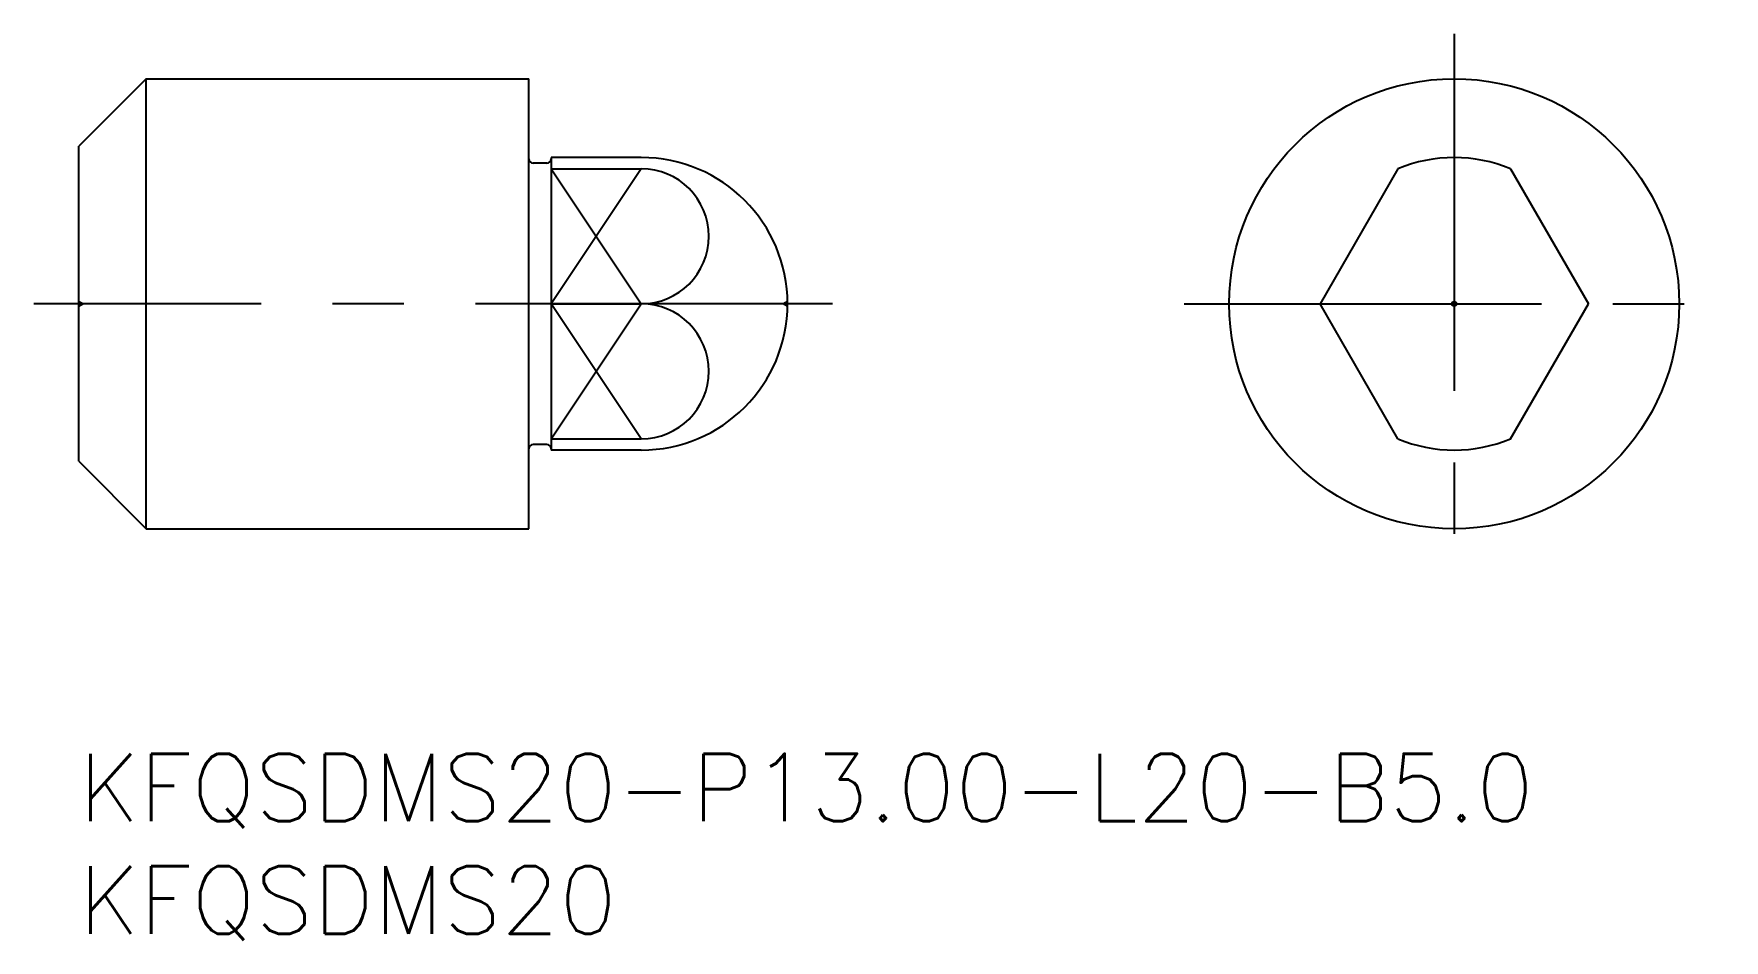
# Model space of a CAD drawing. Extents: x -2 to 73.1, y -8.3 to 32.
import ezdxf

# ---------------------------------------------------------------- set-up
doc = ezdxf.new("R2010")
doc.units = 0
doc.header["$LTSCALE"] = 0.5
doc.linetypes.add('CENTER', pattern=[50.8, 31.75, -6.35, 6.35, -6.35])
doc.linetypes.add('DASHED', pattern=[19.05, 12.7, -6.35])
for name, color, linetype in [('MSM_CENTER', 1, 'CENTER'), ('MSM_CONTINUOUS', 7, 'CONTINUOUS'), ('MSM_DASHED', 4, 'DASHED'), ('MSM_NARROW', 5, 'CONTINUOUS'), ('MSM_PART_NUMBER', 7, 'CONTINUOUS')]:
    doc.layers.add(name, color=color, linetype=linetype)
doc.styles.get("Standard").update_dxf_attribs({"font": 'txt.shx', "height": 3, "bigfont": 'bigfont.shx'})

# ---------------------------------------------------------------- blocks, each defined once
blk = doc.blocks.new('*U11')
at = {"layer": 'MSM_PART_NUMBER'}
blk.add_text('KFQSDMS20-P13.00-L20-B5.0', height=3, dxfattribs=at).set_placement((0, -3))
blk = doc.blocks.new('*U12')
at = {"layer": 'MSM_PART_NUMBER'}
blk.add_text('KFQSDMS20', height=3, dxfattribs=at).set_placement((0, -8))

msp = doc.modelspace()

# ---------------------------------------------------------------- linework, layer by layer
at = {"layer": 'MSM_CENTER'}
for p, q in [((61.13, 32), (61.13, 8)), ((33.5, 20), (-2, 20)), ((49.13, 20), (73.13, 20))]:
    msp.add_line(p, q, dxfattribs=at)
at = {"layer": 'MSM_CONTINUOUS'}
for p, q in [((3, 30), (0, 27)), ((3, 30), (20, 30)), ((3, 10), (3, 30)), ((20, 10), (20, 30)), ((0, 13), (0, 27)), ((25, 26.5), (21, 26.5)), ((21, 26.5), (21, 13.5)), ((20.8, 26.25), (20.2, 26.25)), ((21, 26), (25, 26)), ((58.63, 26), (55.166, 20)), ((63.63, 26), (67.094, 20)), ((21, 20), (25, 20)), ((58.63, 14), (55.166, 20)), ((63.63, 14), (67.094, 20)), ((20.8, 13.75), (20.2, 13.75)), ((21, 14), (25, 14)), ((0, 13), (3, 10)), ((25, 13.5), (21, 13.5)), ((3, 10), (20, 10))]:
    msp.add_line(p, q, dxfattribs=at)
for radius in [10, 0.1]:
    msp.add_circle((61.13, 20), radius, dxfattribs=at)
for centre, radius, start, end in [((20.2, 26.45), 0.2, 180, 270), ((20.8, 26.45), 0.2, 270, 0), ((25, 20), 6.5, 270, 90), ((61.13, 20), 6.5, 67.38014, 112.61986), ((25, 23), 3, 270, 90), ((25, 17), 3, 270, 90), ((20.2, 13.55), 0.2, 90, 180), ((20.8, 13.55), 0.2, 0, 90), ((61.13, 20), 6.5, 247.38014, 292.61986)]:
    msp.add_arc(centre, radius, start, end, dxfattribs=at)
at = {"layer": 'MSM_DASHED'}
for p, q in [((0, 20.1), (0.173, 20)), ((0, 19.9), (0.173, 20)), ((31.499, 20.1), (31.326, 20)), ((31.499, 19.9), (31.326, 20))]:
    msp.add_line(p, q, dxfattribs=at)
at = {"layer": 'MSM_NARROW'}
for p, q in [((21, 26), (25, 20)), ((25, 26), (21, 20)), ((21, 14), (25, 20)), ((25, 14), (21, 20))]:
    msp.add_line(p, q, dxfattribs=at)

# ---------------------------------------------------------------- block references
at = {"layer": 'MSM_CONTINUOUS'}
for name in ['*U11', '*U12']:
    msp.add_blockref(name, (0, 0), dxfattribs=at)

doc.saveas('drawing.dxf')
